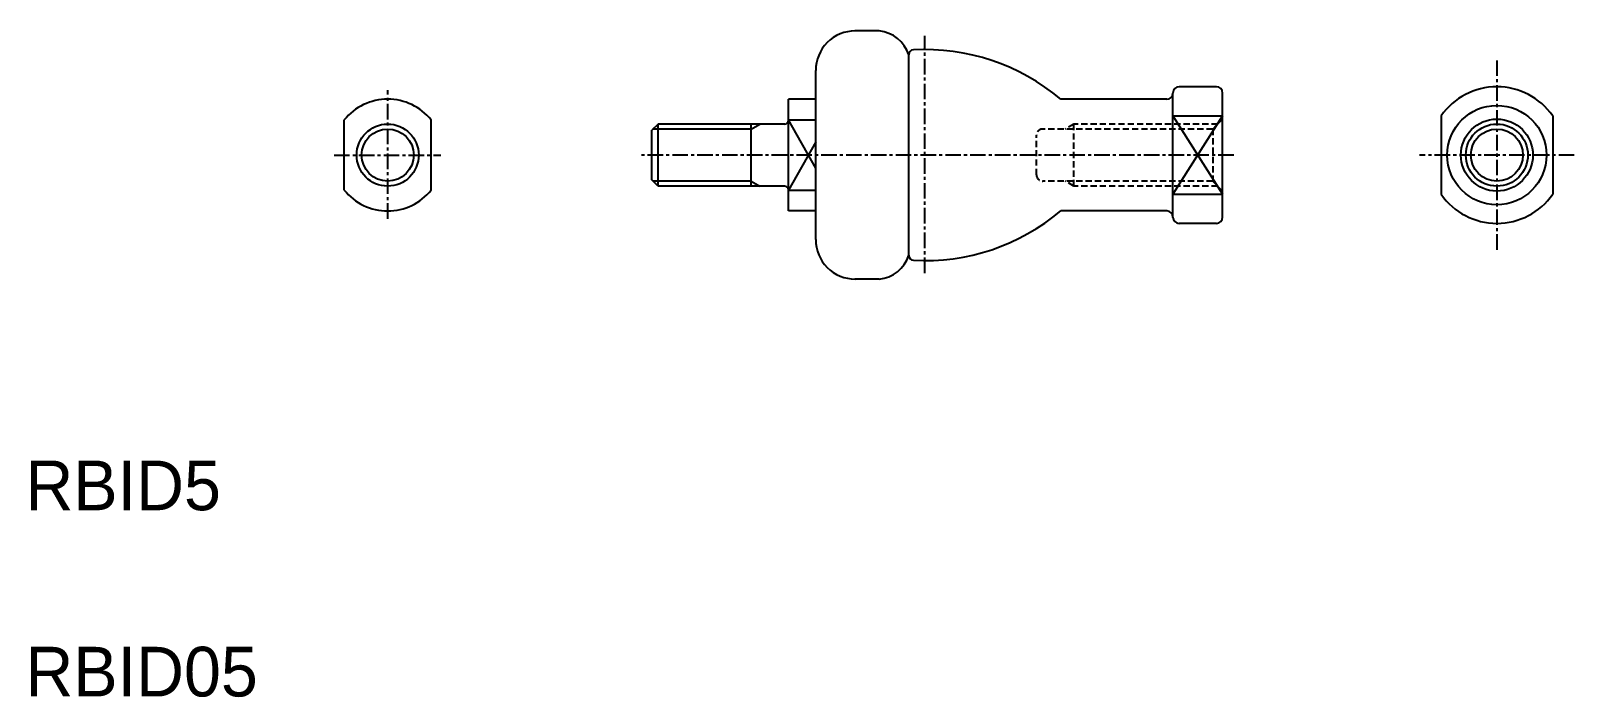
# Model space of a CAD drawing. Extents: x 26 to 150, y 172 to 225.
import ezdxf

# ---------------------------------------------------------------- set-up
doc = ezdxf.new("R2010")
doc.units = 0
doc.linetypes.add('CENTER', pattern=[2, 1.25, -0.25, 0.25, -0.25])
doc.linetypes.add('DASHED', pattern=[0.75, 0.5, -0.25])
doc.layers.get('0').update_dxf_attribs({"linetype": 'CONTINUOUS'})
doc.layers.add('CENTER', color=1, linetype='CENTER')

msp = doc.modelspace()

# ---------------------------------------------------------------- linework, layer by layer
at = {"color": 7, "linetype": 'CONTINUOUS'}
for p, q in [((94.41, 225.41), (92.45, 225.41)), ((96.79, 207.34), (96.79, 223.49)), ((89.29, 208.6), (89.29, 222.23)), ((118.09, 210.37), (118.09, 220.41)), ((121.59, 220.91), (118.59, 220.91)), ((122.09, 210.37), (122.09, 220.41)), ((87.09, 210.91), (87.09, 219.91)), ((89.29, 219.91), (87.09, 219.91)), ((117.59, 219.91), (109.04, 219.91)), ((51.29, 212.58), (51.29, 218.24)), ((58.29, 212.58), (58.29, 218.24)), ((76.59, 217.91), (76.09, 217.41)), ((86.79, 217.91), (76.59, 217.91)), ((76.59, 212.91), (76.59, 217.9)), ((84.09, 212.87), (84.09, 217.84)), ((87.09, 218.24), (89.29, 218.24)), ((118.09, 218.58), (122.09, 218.58)), ((139.7, 218.58), (139.7, 212.25)), ((148.7, 218.58), (148.7, 212.25)), ((76.09, 213.41), (76.09, 217.41)), ((76.59, 212.91), (76.09, 213.41)), ((86.79, 212.91), (76.59, 212.91)), ((87.09, 212.58), (89.29, 212.58)), ((118.09, 212.25), (122.09, 212.25)), ((89.29, 210.91), (87.09, 210.91)), ((117.59, 210.91), (109.04, 210.91)), ((121.59, 209.91), (118.59, 209.91)), ((94.4, 205.41), (92.45, 205.41))]:
    msp.add_line(p, q, dxfattribs=at)
at = {"color": 3, "linetype": 'CONTINUOUS'}
for p, q in [((84.09, 217.51), (84.78, 217.91)), ((89.29, 214.35), (87.09, 218.24)), ((118.09, 218.58), (122.09, 212.25)), ((122.09, 218.58), (118.09, 212.25)), ((84.09, 217.51), (76.19, 217.51)), ((89.29, 216.47), (87.09, 212.58)), ((84.09, 213.31), (76.19, 213.31)), ((84.09, 213.31), (84.78, 212.91))]:
    msp.add_line(p, q, dxfattribs=at)
at = {"color": 3, "linetype": 'DASHED'}
for p, q in [((110.09, 217.91), (109.4, 217.51)), ((121.69, 217.91), (110.09, 217.91)), ((110.09, 212.91), (110.09, 217.91)), ((122.09, 218.31), (121.29, 217.51)), ((107.09, 213.81), (107.09, 217.01)), ((121.29, 217.51), (107.59, 217.51)), ((121.29, 217.51), (121.29, 213.31)), ((121.29, 213.31), (107.59, 213.31)), ((110.09, 212.91), (109.4, 213.31)), ((121.69, 212.91), (110.09, 212.91)), ((122.09, 212.51), (121.29, 213.31))]:
    msp.add_line(p, q, dxfattribs=at)
at = {"color": 7, "linetype": 'CONTINUOUS'}
for centre, radius in [((144.2, 215.41), 4), ((54.79, 215.41), 2.5), ((144.2, 215.41), 2.9), ((144.2, 215.41), 2.1)]:
    msp.add_circle(centre, radius, dxfattribs=at)
at = {"color": 3, "linetype": 'CONTINUOUS'}
for centre, radius in [((144.2, 215.41), 2.5), ((54.79, 215.41), 2.1)]:
    msp.add_circle(centre, radius, dxfattribs=at)
at = {"color": 7, "linetype": 'CONTINUOUS'}
for centre, radius, start, end in [((92.47, 222.23), 3.18, 90, 180.0887), ((94.14, 222.64), 2.78, 17.7103, 84.5349), ((97.19, 223.49), 0.4, 93.1085, 180), ((98.09, 206.91), 17, 49.8808, 93.1079), ((117.59, 220.41), 0.5, 270, 0), ((118.59, 220.41), 0.5, 90, 180), ((121.59, 220.41), 0.5, 0, 90), ((144.2, 215.41), 5.5, 35.0968, 144.9032), ((54.79, 215.41), 4.5, 38.9424, 141.0576), ((86.79, 218.21), 0.3, 270, 0), ((86.79, 212.61), 0.3, 0, 90), ((54.79, 215.41), 4.5, 218.9424, 321.0575), ((144.2, 215.41), 5.5, 215.0968, 324.9032), ((98.09, 223.91), 17, 266.892, 310.1191), ((117.59, 210.41), 0.5, 0, 90), ((118.59, 210.41), 0.5, 179.9999, 270), ((121.59, 210.41), 0.5, 270, 0), ((92.47, 208.6), 3.18, 179.9113, 270), ((94.14, 208.18), 2.78, 275.4651, 342.2897), ((97.19, 207.34), 0.4, 180, 266.8915)]:
    msp.add_arc(centre, radius, start, end, dxfattribs=at)
at = {"color": 3, "linetype": 'DASHED'}
for centre, start, end in [((107.59, 217.01), 90, 180), ((107.59, 213.81), 180, 270)]:
    msp.add_arc(centre, 0.5, start, end, dxfattribs=at)
at = {"layer": 'CENTER', "color": 1, "linetype": 'CENTER'}
for p, q in [((98.09, 205.91), (98.09, 225.02)), ((144.2, 223.03), (144.2, 207.71)), ((54.79, 210.28), (54.79, 220.64)), ((50.47, 215.41), (59.08, 215.41)), ((122.99, 215.41), (75.22, 215.41)), ((150.43, 215.41), (137.97, 215.41))]:
    msp.add_line(p, q, dxfattribs=at)

# ---------------------------------------------------------------- texts
at = {"color": 7, "linetype": 'CONTINUOUS'}
for s, p in [('RBID5', (25.59, 186.8)), ('RBID05', (25.59, 171.8))]:
    msp.add_text(s, height=4, dxfattribs=at).set_placement(p)

doc.saveas('drawing.dxf')
